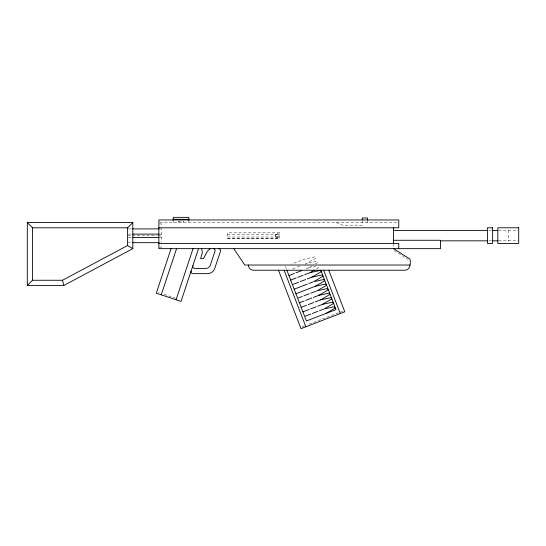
<?xml version="1.0" encoding="UTF-8"?>
<svg xmlns="http://www.w3.org/2000/svg" width="546" height="546" viewBox="0 0 546 546"><rect width="100%" height="100%" fill="white"/><g stroke="black" fill="none" stroke-linecap="round" stroke-linejoin="round"><path stroke-width="0.41" stroke-dasharray="2.73 2.05" d="M305.091 264.114L315.793 258.224L315.226 256.763L304.9 258.968L291.666 264.066M306.06 268.953L311.916 266.018M315.431 263.984L317.54 262.769L316.98 261.309L306.654 263.513M316.475 268.932L319.287 267.308L318.864 266.216M292.636 268.905L299.645 266.209M302.122 326.808L304.422 325.921M309.084 324.126L338.889 312.653M340.615 311.991L342.711 311.186M308.401 268.052L317.137 266.189M178.426 221.266L183.64 221.266M159.739 222.57L397.911 222.57M159.534 223.921L161.493 223.921L161.493 226.686M128.446 228.897L131.832 228.897M159.801 228.897L161.493 228.897L161.493 242.451M488.902 230.398L491.134 230.398M498.641 230.398L517.895 230.398M128.344 234.118L132.064 234.118M159.807 234.118L161.493 234.118M227.58 234.214L279.729 234.214M127.6 235.79L157.255 235.79M158.101 235.79L161.493 235.79M227.58 237.005L279.729 237.005M128.344 237.469L132.064 237.469M159.807 237.469L161.493 237.469M227.58 238.213L279.729 238.213M488.902 240.827L491.134 240.827M498.641 240.827L518.7 240.827M127.6 242.683L131.832 242.683M159.534 247.297L161.493 247.297L161.493 244.533M158.436 292.533L159.063 292.738M164.093 294.41L175.409 298.164M336.186 222.57L342.799 225.177L362.257 225.177L362.257 221.266M394.198 250.6L407.944 259.323M285.435 266.462L286.309 268.734M508.271 230.398L508.271 240.827M393.55 243.577L393.55 247.536M367.472 219.963L367.472 222.57M188.855 219.315L188.855 222.57M183.64 221.007L183.64 222.57M178.426 221.007L178.426 222.57M173.212 220.946L173.212 222.57M279.729 232.835L227.58 232.835L227.58 238.384L279.729 238.384L279.729 232.835M276.44 236.787A1.358 1.358 0 0 0 278.48 235.613A1.358 1.358 0 0 0 276.44 234.432A1.358 1.358 0 0 0 276.44 236.787M276.078 237.414A2.088 2.088 0 0 0 279.204 235.613A2.088 2.088 0 0 0 276.078 233.804A2.088 2.088 0 0 0 276.078 237.414"/><path stroke-width="0.82" d="M393.55 248.614L409.991 259.077C410.872 263.07 410.353 270.256 404.777 270.243L253.549 270.243C250.764 270.297 248.273 267.813 248.334 265.028M171.062 248.648L156.286 293.195L181.033 301.399L198.532 248.648M161.234 294.833L176.556 248.648M176.085 299.761L193.038 248.648M27.3 285.476L32.514 280.262L32.514 227.791L27.3 222.57L27.3 285.476L63.8 285.476L132.814 248.648L132.814 222.57L27.3 222.57M32.514 227.791L127.6 227.791L132.814 222.57M210.19 248.648L207.432 251.174L203.481 258.668L200.594 258.668L202.32 252.675L201.699 248.648M304.695 274.693L310.148 272.597L314.366 270.154M307.221 278.938L311.896 277.136L321.034 271.853L320.475 270.393L310.148 272.597M295.925 293.714L315.39 286.22L324.529 280.937L323.969 279.477L313.643 281.681L322.782 276.392L322.222 274.931L311.896 277.136M313.438 297.406L318.891 295.304L328.03 290.015L327.464 288.561L317.137 290.765L326.283 285.476L325.716 284.016L315.39 286.22M315.185 301.945L320.639 299.85L329.777 294.56L329.218 293.1L318.891 295.304M317.711 306.19L322.386 304.388L331.524 299.099L330.965 297.645L320.639 299.85M326.583 313.063L335.019 308.183L334.459 306.722L324.133 308.934L333.272 303.644L332.712 302.184L322.386 304.388M32.514 280.262L62.497 280.262L127.6 245.516L132.814 248.648M288.93 275.546L294.383 273.45M295.939 272.85L301.392 270.748M290.684 280.091L296.13 277.989M297.686 277.388L303.139 275.293M293.209 284.329L298.655 282.234M300.218 281.634L305.664 279.538M294.178 289.175L307.412 284.077M308.975 283.476L312.865 281.982M298.45 297.959L302.348 296.458M303.904 295.857L309.35 293.762M310.913 293.161L316.359 291.066M299.42 302.798L304.095 300.996M305.651 300.402L311.882 298M301.167 307.337L306.62 305.241M308.176 304.641L313.629 302.545M302.914 311.882L309.145 309.486M310.701 308.886L316.154 306.784M305.446 316.12L310.892 314.025M312.455 313.424L317.902 311.329M319.458 310.729L323.355 309.227M173.212 219.315L188.855 219.315M158.886 227.791L398.764 227.791L398.764 219.963L158.886 219.963L158.886 248.648L440.479 248.648L440.479 240.274L393.55 240.274M132.685 228.897L158.947 228.897M393.55 230.398L487.414 230.398M492.628 230.398L497.843 230.398M132.814 234.118L158.961 234.118M132.814 237.469L158.961 237.469M440.479 240.827L487.414 240.827M492.628 240.827L497.843 240.827M132.685 242.683L158.947 242.683M158.886 243.434L398.764 243.434L398.764 248.648M409.991 265.028L244.806 265.028L233.722 248.648M328.801 270.243L344.785 311.786L300.989 328.644L278.508 270.243M323.635 270.243L340.295 313.513M320.843 270.243L335.988 309.582L306.415 320.966L286.889 270.243M284.097 270.243L305.856 326.767M62.497 280.262L63.8 285.476M393.55 227.791L393.55 243.577M367.472 219.963L367.472 217.99L362.257 217.99L362.257 219.963M188.855 220.229L188.855 217.356L173.212 217.356L173.212 220.229M127.6 227.791L127.6 245.516M192.834 265.82A1.986 1.986 0 0 0 194.717 268.427L205.972 268.427A4.539 4.539 0 0 0 210.278 265.329L215.028 251.119A1.877 1.877 0 0 0 213.247 248.648M191.107 271.034A1.986 1.986 0 0 0 192.991 273.642L207.5 273.642A7.637 7.637 0 0 0 214.742 268.427L220.482 251.256A1.979 1.979 0 0 0 218.605 248.648M492.628 227.791L487.414 227.791L487.414 243.434L492.628 243.434L492.628 227.791M518.7 227.791L497.843 227.791L497.843 243.434L518.7 243.434L518.7 227.791"/></g></svg>
